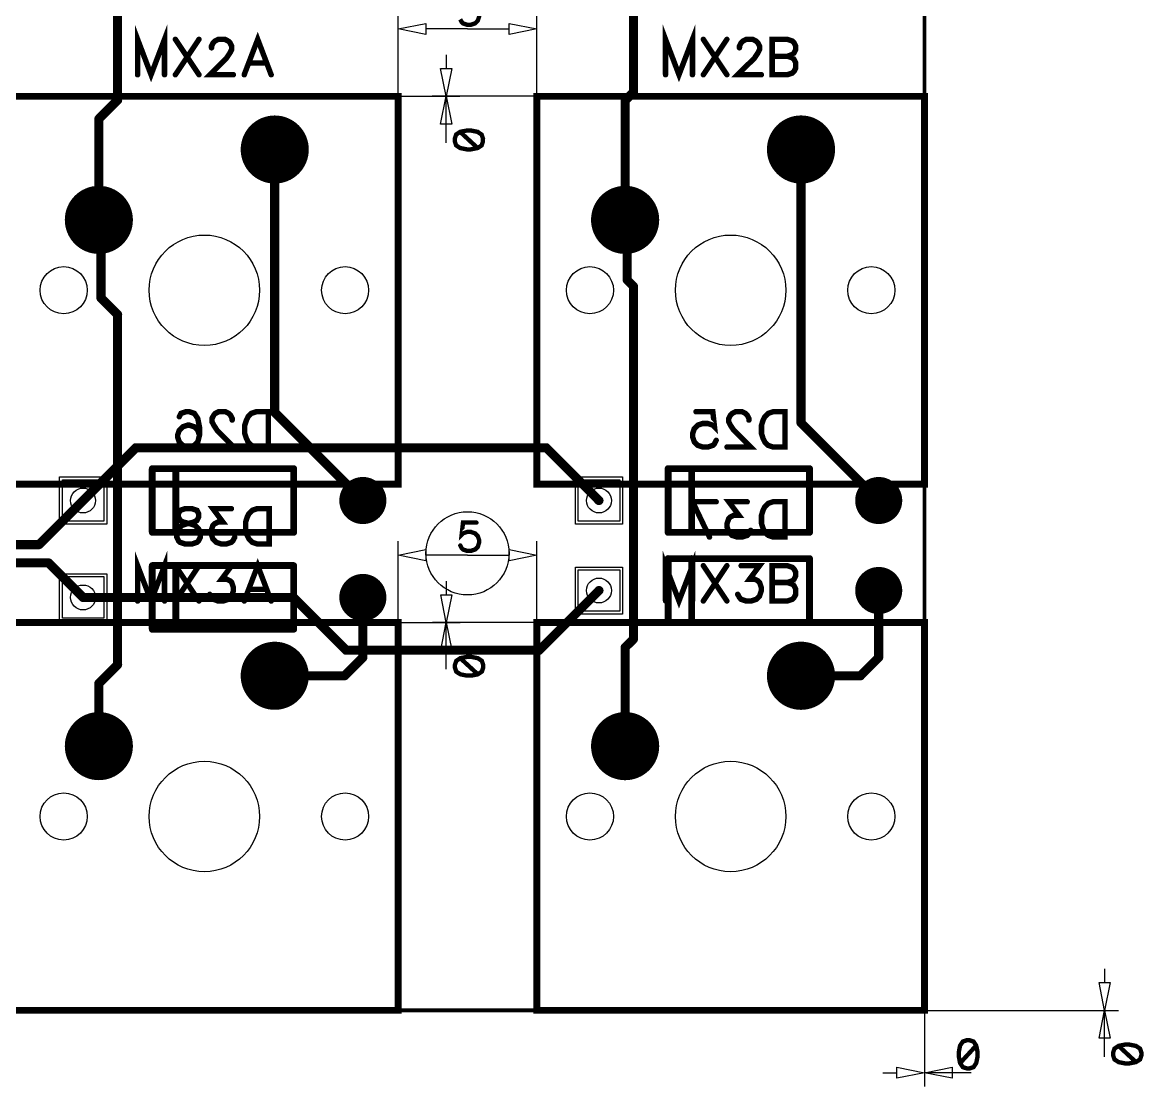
# Model space of a CAD drawing. Extents: x -0.36 to 9.09, y -0.26 to 3.18.
# Drawn here: x 7.497 to 9.091, y -0.108 to 1.404 of the extents above; entities that cross this region are included whole.
import ezdxf

# ---------------------------------------------------------------- set-up
doc = ezdxf.new("R2010")
doc.units = 0
for name, color, linetype in [('Board_Outline', 13, 'CONTINUOUS'), ('Bottom', 6, 'CONTINUOUS'), ('Bottom_Mask', 10, 'CONTINUOUS'), ('Bottom_Silk', 11, 'CONTINUOUS'), ('Drill_Bottom', 8, 'CONTINUOUS'), ('Drill_Top', 7, 'CONTINUOUS'), ('Top', 5, 'CONTINUOUS'), ('Top_Dimension', 14, 'CONTINUOUS'), ('Top_Mask', 3, 'CONTINUOUS'), ('Top_Silk', 2, 'CONTINUOUS')]:
    doc.layers.add(name, color=color, linetype=linetype)

msp = doc.modelspace()

# ---------------------------------------------------------------- linework, layer by layer
at = {"layer": 'Board_Outline', "linetype": 'CONTINUOUS', "const_width": 0.0055}
msp.add_lwpolyline([(0, 2.7953), (8.7795, 2.7953), (8.7795, 0), (0, 0), (0, 2.7953)], dxfattribs=at)
at = {"layer": 'Bottom', "linetype": 'CONTINUOUS', "const_width": 0.013}
for points in [[(7.6325, 1.2937), (7.6325, 1.7699)], [(8.3658, 1.7725), (8.3658, 1.3049)], [(8.3658, 1.3049), (8.3539, 1.2931)], [(7.6059, 1.2671), (7.6325, 1.2937)], [(8.3539, 1.2931), (8.3539, 1.1236)], [(7.6059, 1.1236), (7.6059, 1.2671)], [(7.8559, 0.85), (7.8559, 1.2236)], [(8.6039, 0.8352), (8.6039, 1.2236)], [(7.6089, 1.1206), (7.6059, 1.1236)], [(7.6059, 1.1236), (7.6059, 1.1236)], [(7.6089, 1.0126), (7.6089, 1.1206)], [(8.3539, 1.1236), (8.3569, 1.1206)], [(8.3539, 1.1236), (8.3539, 1.1236)], [(8.3569, 1.1206), (8.3569, 1.0381)], [(8.3569, 1.0381), (8.3658, 1.0292)], [(8.3658, 1.0292), (8.3658, 0.5277)], [(7.6325, 0.989), (7.6089, 1.0126)], [(7.6325, 0.4914), (7.6325, 0.989)], [(7.9811, 0.7247), (7.8559, 0.85)], [(8.7144, 0.7247), (8.6039, 0.8352)], [(7.9811, 0.5869), (7.9811, 0.5016)], [(8.7144, 0.5968), (8.7144, 0.5016)], [(8.3658, 0.5277), (8.3539, 0.5159)], [(8.3539, 0.5159), (8.3539, 0.3756)], [(7.6059, 0.4648), (7.6325, 0.4914)], [(7.9811, 0.5016), (7.9551, 0.4756)], [(8.7144, 0.5016), (8.6884, 0.4756)], [(7.9551, 0.4756), (7.8559, 0.4756)], [(8.6884, 0.4756), (8.6039, 0.4756)], [(7.6059, 0.3756), (7.6059, 0.4648)]]:
    msp.add_lwpolyline(points, dxfattribs=at)
at = {"layer": 'Bottom', "linetype": 'CONTINUOUS'}
for points, const_width in [([(8.3625, 1.3049, 1), (8.369, 1.3049, 1), (8.3625, 1.3049, 1)], 0.0065), ([(8.3625, 1.3049, 1), (8.369, 1.3049, 1), (8.3625, 1.3049, 1)], 0.0065), ([(7.6293, 1.2937, 1), (7.6358, 1.2937, 1), (7.6293, 1.2937, 1)], 0.0065), ([(7.6293, 1.2937, 1), (7.6358, 1.2937, 1), (7.6293, 1.2937, 1)], 0.0065), ([(8.3507, 1.2931, 1), (8.3572, 1.2931, 1), (8.3507, 1.2931, 1)], 0.0065), ([(8.3507, 1.2931, 1), (8.3572, 1.2931, 1), (8.3507, 1.2931, 1)], 0.0065), ([(7.6027, 1.2671, 1), (7.6092, 1.2671, 1), (7.6027, 1.2671, 1)], 0.0065), ([(7.6027, 1.2671, 1), (7.6092, 1.2671, 1), (7.6027, 1.2671, 1)], 0.0065), ([(7.8782, 1.2236, 1), (7.8337, 1.2236, 1), (7.8782, 1.2236, 1)], 0.0445), ([(8.6262, 1.2236, 1), (8.5817, 1.2236, 1), (8.6262, 1.2236, 1)], 0.0445), ([(7.8527, 1.2236, 1), (7.8592, 1.2236, 1), (7.8527, 1.2236, 1)], 0.0065), ([(8.6007, 1.2236, 1), (8.6072, 1.2236, 1), (8.6007, 1.2236, 1)], 0.0065), ([(7.6282, 1.1236, 1), (7.5837, 1.1236, 1), (7.6282, 1.1236, 1)], 0.0445), ([(8.3762, 1.1236, 1), (8.3317, 1.1236, 1), (8.3762, 1.1236, 1)], 0.0445), ([(7.6027, 1.1236, 1), (7.6092, 1.1236, 1), (7.6027, 1.1236, 1)], 0.0065), ([(7.6027, 1.1236, 1), (7.6092, 1.1236, 1), (7.6027, 1.1236, 1)], 0.0065), ([(7.6027, 1.1236, 1), (7.6092, 1.1236, 1), (7.6027, 1.1236, 1)], 0.0065), ([(7.6056, 1.1206, 1), (7.6121, 1.1206, 1), (7.6056, 1.1206, 1)], 0.0065), ([(7.6056, 1.1206, 1), (7.6121, 1.1206, 1), (7.6056, 1.1206, 1)], 0.0065), ([(8.3507, 1.1236, 1), (8.3572, 1.1236, 1), (8.3507, 1.1236, 1)], 0.0065), ([(8.3507, 1.1236, 1), (8.3572, 1.1236, 1), (8.3507, 1.1236, 1)], 0.0065), ([(8.3507, 1.1236, 1), (8.3572, 1.1236, 1), (8.3507, 1.1236, 1)], 0.0065), ([(8.3537, 1.1206, 1), (8.3602, 1.1206, 1), (8.3537, 1.1206, 1)], 0.0065), ([(8.3537, 1.1206, 1), (8.3602, 1.1206, 1), (8.3537, 1.1206, 1)], 0.0065), ([(8.3537, 1.0381, 1), (8.3602, 1.0381, 1), (8.3537, 1.0381, 1)], 0.0065), ([(8.3537, 1.0381, 1), (8.3602, 1.0381, 1), (8.3537, 1.0381, 1)], 0.0065), ([(8.3625, 1.0292, 1), (8.369, 1.0292, 1), (8.3625, 1.0292, 1)], 0.0065), ([(8.3625, 1.0292, 1), (8.369, 1.0292, 1), (8.3625, 1.0292, 1)], 0.0065), ([(7.6056, 1.0126, 1), (7.6121, 1.0126, 1), (7.6056, 1.0126, 1)], 0.0065), ([(7.6056, 1.0126, 1), (7.6121, 1.0126, 1), (7.6056, 1.0126, 1)], 0.0065), ([(7.6293, 0.989, 1), (7.6358, 0.989, 1), (7.6293, 0.989, 1)], 0.0065), ([(7.6293, 0.989, 1), (7.6358, 0.989, 1), (7.6293, 0.989, 1)], 0.0065), ([(7.8527, 0.85, 1), (7.8592, 0.85, 1), (7.8527, 0.85, 1)], 0.0065), ([(7.8527, 0.85, 1), (7.8592, 0.85, 1), (7.8527, 0.85, 1)], 0.0065), ([(8.6007, 0.8352, 1), (8.6072, 0.8352, 1), (8.6007, 0.8352, 1)], 0.0065), ([(8.6007, 0.8352, 1), (8.6072, 0.8352, 1), (8.6007, 0.8352, 1)], 0.0065), ([(7.9959, 0.7247, 1), (7.9664, 0.7247, 1), (7.9959, 0.7247, 1)], 0.0295), ([(8.7292, 0.7247, 1), (8.6996, 0.7247, 1), (8.7292, 0.7247, 1)], 0.0295), ([(7.9779, 0.7247, 1), (7.9844, 0.7247, 1), (7.9779, 0.7247, 1)], 0.0065), ([(8.7111, 0.7247, 1), (8.7176, 0.7247, 1), (8.7111, 0.7247, 1)], 0.0065), ([(8.7292, 0.5968, 1), (8.6996, 0.5968, 1), (8.7292, 0.5968, 1)], 0.0295), ([(7.9959, 0.5869, 1), (7.9664, 0.5869, 1), (7.9959, 0.5869, 1)], 0.0295), ([(7.9779, 0.5869, 1), (7.9844, 0.5869, 1), (7.9779, 0.5869, 1)], 0.0065), ([(8.7111, 0.5968, 1), (8.7176, 0.5968, 1), (8.7111, 0.5968, 1)], 0.0065), ([(8.3625, 0.5277, 1), (8.369, 0.5277, 1), (8.3625, 0.5277, 1)], 0.0065), ([(8.3625, 0.5277, 1), (8.369, 0.5277, 1), (8.3625, 0.5277, 1)], 0.0065), ([(7.8782, 0.4756, 1), (7.8337, 0.4756, 1), (7.8782, 0.4756, 1)], 0.0445), ([(8.3507, 0.5159, 1), (8.3572, 0.5159, 1), (8.3507, 0.5159, 1)], 0.0065), ([(8.3507, 0.5159, 1), (8.3572, 0.5159, 1), (8.3507, 0.5159, 1)], 0.0065), ([(8.6262, 0.4756, 1), (8.5817, 0.4756, 1), (8.6262, 0.4756, 1)], 0.0445), ([(7.6293, 0.4914, 1), (7.6358, 0.4914, 1), (7.6293, 0.4914, 1)], 0.0065), ([(7.6293, 0.4914, 1), (7.6358, 0.4914, 1), (7.6293, 0.4914, 1)], 0.0065), ([(7.9779, 0.5016, 1), (7.9844, 0.5016, 1), (7.9779, 0.5016, 1)], 0.0065), ([(7.9779, 0.5016, 1), (7.9844, 0.5016, 1), (7.9779, 0.5016, 1)], 0.0065), ([(8.7111, 0.5016, 1), (8.7176, 0.5016, 1), (8.7111, 0.5016, 1)], 0.0065), ([(8.7111, 0.5016, 1), (8.7176, 0.5016, 1), (8.7111, 0.5016, 1)], 0.0065), ([(7.8527, 0.4756, 1), (7.8592, 0.4756, 1), (7.8527, 0.4756, 1)], 0.0065), ([(7.9519, 0.4756, 1), (7.9584, 0.4756, 1), (7.9519, 0.4756, 1)], 0.0065), ([(7.9519, 0.4756, 1), (7.9584, 0.4756, 1), (7.9519, 0.4756, 1)], 0.0065), ([(8.6007, 0.4756, 1), (8.6072, 0.4756, 1), (8.6007, 0.4756, 1)], 0.0065), ([(8.6852, 0.4756, 1), (8.6917, 0.4756, 1), (8.6852, 0.4756, 1)], 0.0065), ([(8.6852, 0.4756, 1), (8.6917, 0.4756, 1), (8.6852, 0.4756, 1)], 0.0065), ([(7.6027, 0.4648, 1), (7.6092, 0.4648, 1), (7.6027, 0.4648, 1)], 0.0065), ([(7.6027, 0.4648, 1), (7.6092, 0.4648, 1), (7.6027, 0.4648, 1)], 0.0065), ([(7.6282, 0.3756, 1), (7.5837, 0.3756, 1), (7.6282, 0.3756, 1)], 0.0445), ([(8.3762, 0.3756, 1), (8.3317, 0.3756, 1), (8.3762, 0.3756, 1)], 0.0445), ([(7.6027, 0.3756, 1), (7.6092, 0.3756, 1), (7.6027, 0.3756, 1)], 0.0065), ([(8.3507, 0.3756, 1), (8.3572, 0.3756, 1), (8.3507, 0.3756, 1)], 0.0065)]:
    msp.add_lwpolyline(points, format="xyb", dxfattribs=dict(at, const_width=const_width))
for points in [[(7.613, 0.6952), (7.554, 0.6952), (7.554, 0.7543), (7.613, 0.7543), (7.613, 0.6952)], [(8.3463, 0.6952), (8.2872, 0.6952), (8.2872, 0.7543), (8.3463, 0.7543), (8.3463, 0.6952)], [(8.3463, 0.5673), (8.2872, 0.5673), (8.2872, 0.6263), (8.3463, 0.6263), (8.3463, 0.5673)], [(7.613, 0.5574), (7.554, 0.5574), (7.554, 0.6165), (7.613, 0.6165), (7.613, 0.5574)]]:
    msp.add_lwpolyline(points, dxfattribs=at)
at = {"layer": 'Bottom_Mask', "linetype": 'CONTINUOUS'}
for points, const_width in [([(7.8801, 1.2236, 1), (7.8317, 1.2236, 1), (7.8801, 1.2236, 1)], 0.0484), ([(7.8317, 1.2236, 1), (7.8801, 1.2236, 1), (7.8317, 1.2236, 1)], 0.0484), ([(8.6282, 1.2236, 1), (8.5797, 1.2236, 1), (8.6282, 1.2236, 1)], 0.0484), ([(8.5797, 1.2236, 1), (8.6282, 1.2236, 1), (8.5797, 1.2236, 1)], 0.0484), ([(7.6301, 1.1236, 1), (7.5817, 1.1236, 1), (7.6301, 1.1236, 1)], 0.0484), ([(7.5817, 1.1236, 1), (7.6301, 1.1236, 1), (7.5817, 1.1236, 1)], 0.0484), ([(8.3782, 1.1236, 1), (8.3297, 1.1236, 1), (8.3782, 1.1236, 1)], 0.0484), ([(8.3297, 1.1236, 1), (8.3782, 1.1236, 1), (8.3297, 1.1236, 1)], 0.0484), ([(7.9979, 0.7247, 1), (7.9644, 0.7247, 1), (7.9979, 0.7247, 1)], 0.0335), ([(7.9644, 0.7247, 1), (7.9979, 0.7247, 1), (7.9644, 0.7247, 1)], 0.0335), ([(8.7311, 0.7247, 1), (8.6977, 0.7247, 1), (8.7311, 0.7247, 1)], 0.0335), ([(8.6977, 0.7247, 1), (8.7311, 0.7247, 1), (8.6977, 0.7247, 1)], 0.0335), ([(8.7311, 0.5968, 1), (8.6977, 0.5968, 1), (8.7311, 0.5968, 1)], 0.0335), ([(8.6977, 0.5968, 1), (8.7311, 0.5968, 1), (8.6977, 0.5968, 1)], 0.0335), ([(7.9979, 0.5869, 1), (7.9644, 0.5869, 1), (7.9979, 0.5869, 1)], 0.0335), ([(7.9644, 0.5869, 1), (7.9979, 0.5869, 1), (7.9644, 0.5869, 1)], 0.0335), ([(7.8801, 0.4756, 1), (7.8317, 0.4756, 1), (7.8801, 0.4756, 1)], 0.0484), ([(7.8317, 0.4756, 1), (7.8801, 0.4756, 1), (7.8317, 0.4756, 1)], 0.0484), ([(8.6282, 0.4756, 1), (8.5797, 0.4756, 1), (8.6282, 0.4756, 1)], 0.0484), ([(8.5797, 0.4756, 1), (8.6282, 0.4756, 1), (8.5797, 0.4756, 1)], 0.0484), ([(7.6301, 0.3756, 1), (7.5817, 0.3756, 1), (7.6301, 0.3756, 1)], 0.0484), ([(7.5817, 0.3756, 1), (7.6301, 0.3756, 1), (7.5817, 0.3756, 1)], 0.0484), ([(8.3782, 0.3756, 1), (8.3297, 0.3756, 1), (8.3782, 0.3756, 1)], 0.0484), ([(8.3297, 0.3756, 1), (8.3782, 0.3756, 1), (8.3297, 0.3756, 1)], 0.0484)]:
    msp.add_lwpolyline(points, format="xyb", dxfattribs=dict(at, const_width=const_width))
for points in [[(7.617, 0.6913), (7.55, 0.6913), (7.55, 0.7582), (7.617, 0.7582), (7.617, 0.6913)], [(8.3502, 0.6913), (8.2833, 0.6913), (8.2833, 0.7582), (8.3502, 0.7582), (8.3502, 0.6913)], [(8.3502, 0.5633), (8.2833, 0.5633), (8.2833, 0.6302), (8.3502, 0.6302), (8.3502, 0.5633)], [(7.617, 0.5535), (7.55, 0.5535), (7.55, 0.6204), (7.617, 0.6204), (7.617, 0.5535)]]:
    msp.add_lwpolyline(points, dxfattribs=at)
at = {"layer": 'Bottom_Silk', "linetype": 'CONTINUOUS'}
for points, const_width in [([(7.7202, 0.8438), (7.7226, 0.8485), (7.7298, 0.8509), (7.7345, 0.8509), (7.7417, 0.8485), (7.7465, 0.8413), (7.7489, 0.8294), (7.7489, 0.8175), (7.7465, 0.8079), (7.7417, 0.8031), (7.7345, 0.8007), (7.7322, 0.8007), (7.725, 0.8031), (7.7202, 0.8079), (7.7178, 0.8151), (7.7178, 0.8175), (7.7202, 0.8246), (7.725, 0.8294), (7.7322, 0.8318), (7.7345, 0.8318), (7.7417, 0.8294), (7.7465, 0.8246), (7.7489, 0.8175)], 0.0077), ([(7.7954, 0.839), (7.7954, 0.8413), (7.793, 0.8461), (7.7907, 0.8485), (7.7858, 0.8509), (7.7763, 0.8509), (7.7715, 0.8485), (7.7692, 0.8461), (7.7667, 0.8413), (7.7667, 0.8366), (7.7692, 0.8318), (7.7739, 0.8246), (7.7978, 0.8007), (7.7643, 0.8007)], 0.0077), ([(7.8468, 0.851), (7.8468, 0.8007), (7.83, 0.8007), (7.8228, 0.8031), (7.818, 0.8079), (7.8157, 0.8127), (7.8133, 0.8198), (7.8133, 0.8318), (7.8157, 0.839), (7.818, 0.8438), (7.8228, 0.8486), (7.83, 0.851), (7.8468, 0.851)], 0.0077), ([(8.4547, 0.8509), (8.4786, 0.8509), (8.481, 0.8294), (8.4786, 0.8318), (8.4714, 0.8342), (8.4643, 0.8342), (8.4571, 0.8318), (8.4523, 0.827), (8.4499, 0.8198), (8.4499, 0.8151), (8.4523, 0.8079), (8.4571, 0.8031), (8.4643, 0.8007), (8.4714, 0.8007), (8.4786, 0.8031), (8.481, 0.8055), (8.4834, 0.8103)], 0.0077), ([(8.5299, 0.839), (8.5299, 0.8413), (8.5275, 0.8461), (8.5251, 0.8485), (8.5203, 0.8509), (8.5108, 0.8509), (8.506, 0.8485), (8.5036, 0.8461), (8.5012, 0.8413), (8.5012, 0.8366), (8.5036, 0.8318), (8.5084, 0.8246), (8.5323, 0.8007), (8.4988, 0.8007)], 0.0077), ([(8.5813, 0.851), (8.5813, 0.8007), (8.5645, 0.8007), (8.5573, 0.8031), (8.5525, 0.8079), (8.5501, 0.8127), (8.5478, 0.8198), (8.5478, 0.8318), (8.5501, 0.839), (8.5525, 0.8438), (8.5573, 0.8486), (8.5645, 0.851), (8.5813, 0.851)], 0.0077), ([(7.6818, 0.77), (7.6818, 0.6795)], 0.0098), ([(7.6818, 0.77), (7.8828, 0.77)], 0.0098), ([(7.7152, 0.77), (7.7152, 0.6795)], 0.0098), ([(7.8828, 0.77), (7.8828, 0.6795)], 0.0098), ([(8.4151, 0.77), (8.4151, 0.6795)], 0.0098), ([(8.4151, 0.77), (8.6161, 0.77)], 0.0098), ([(8.4485, 0.77), (8.4485, 0.6795)], 0.0098), ([(8.6161, 0.77), (8.6161, 0.6795)], 0.0098), ([(8.4738, 0.6728), (8.4499, 0.7229), (8.4834, 0.7229)], 0.0077), ([(8.5275, 0.7229), (8.5013, 0.7229), (8.5156, 0.7038), (8.5084, 0.7038), (8.5036, 0.7014), (8.5013, 0.6991), (8.4988, 0.6919), (8.4988, 0.6871), (8.5013, 0.6799), (8.506, 0.6751), (8.5132, 0.6728), (8.5204, 0.6728), (8.5275, 0.6751), (8.5299, 0.6776), (8.5323, 0.6823)], 0.0077), ([(8.5813, 0.723), (8.5813, 0.6728), (8.5645, 0.6728), (8.5573, 0.6752), (8.5525, 0.6799), (8.5501, 0.6848), (8.5478, 0.6919), (8.5478, 0.7039), (8.5501, 0.7111), (8.5525, 0.7158), (8.5573, 0.7206), (8.5645, 0.723), (8.5813, 0.723)], 0.0077), ([(7.7382, 0.7131), (7.7453, 0.7107), (7.7477, 0.706), (7.7477, 0.7012), (7.7453, 0.6964), (7.7405, 0.694), (7.731, 0.6916), (7.7238, 0.6892), (7.719, 0.6844), (7.7167, 0.6797), (7.7167, 0.6725), (7.719, 0.6677), (7.7214, 0.6653), (7.7286, 0.6629), (7.7382, 0.6629), (7.7453, 0.6653), (7.7477, 0.6677), (7.7501, 0.6725), (7.7501, 0.6797), (7.7477, 0.6844), (7.7429, 0.6892), (7.7358, 0.6916), (7.7262, 0.694), (7.7214, 0.6964), (7.719, 0.7012), (7.719, 0.706), (7.7214, 0.7107), (7.7286, 0.7131), (7.7382, 0.7131)], 0.0077), ([(7.7942, 0.7131), (7.768, 0.7131), (7.7823, 0.694), (7.7751, 0.694), (7.7703, 0.6916), (7.768, 0.6892), (7.7655, 0.682), (7.7655, 0.6773), (7.768, 0.6701), (7.7727, 0.6653), (7.7799, 0.6629), (7.7871, 0.6629), (7.7942, 0.6653), (7.7966, 0.6677), (7.799, 0.6725)], 0.0077), ([(7.848, 0.7132), (7.848, 0.6629), (7.8312, 0.6629), (7.824, 0.6653), (7.8192, 0.6701), (7.8168, 0.6749), (7.8145, 0.682), (7.8145, 0.694), (7.8168, 0.7012), (7.8192, 0.706), (7.824, 0.7108), (7.8312, 0.7132), (7.848, 0.7132)], 0.0077), ([(7.6818, 0.6795), (7.8828, 0.6795)], 0.0098), ([(8.4151, 0.6795), (8.6161, 0.6795)], 0.0098), ([(8.4151, 0.6421), (8.4151, 0.5515)], 0.0098), ([(8.4151, 0.6421), (8.6161, 0.6421)], 0.0098), ([(8.4485, 0.6421), (8.4485, 0.5515)], 0.0098), ([(8.6161, 0.6421), (8.6161, 0.5515)], 0.0098), ([(7.6818, 0.6322), (7.6818, 0.5417)], 0.0098), ([(7.6818, 0.6322), (7.8828, 0.6322)], 0.0098), ([(7.7152, 0.6322), (7.7152, 0.5417)], 0.0098), ([(7.8828, 0.6322), (7.8828, 0.5417)], 0.0098), ([(7.6818, 0.5417), (7.8828, 0.5417)], 0.0098), ([(8.4151, 0.5515), (8.6161, 0.5515)], 0.0098)]:
    msp.add_lwpolyline(points, dxfattribs=dict(at, const_width=const_width))
for points, const_width in [([(7.7183, 0.8438, 1), (7.7222, 0.8438, 1), (7.7183, 0.8438, 1)], 0.0039), ([(7.8448, 0.851, 1), (7.8487, 0.851, 1), (7.8448, 0.851, 1)], 0.0039), ([(8.4528, 0.8509, 1), (8.4566, 0.8509, 1), (8.4528, 0.8509, 1)], 0.0039), ([(8.5793, 0.851, 1), (8.5832, 0.851, 1), (8.5793, 0.851, 1)], 0.0039), ([(7.7935, 0.839, 1), (7.7973, 0.839, 1), (7.7935, 0.839, 1)], 0.0039), ([(8.528, 0.839, 1), (8.5318, 0.839, 1), (8.528, 0.839, 1)], 0.0039), ([(7.747, 0.8175, 1), (7.7508, 0.8175, 1), (7.747, 0.8175, 1)], 0.0039), ([(8.4815, 0.8103, 1), (8.4853, 0.8103, 1), (8.4815, 0.8103, 1)], 0.0039), ([(7.7624, 0.8007, 1), (7.7663, 0.8007, 1), (7.7624, 0.8007, 1)], 0.0039), ([(8.4969, 0.8007, 1), (8.5008, 0.8007, 1), (8.4969, 0.8007, 1)], 0.0039), ([(7.6794, 0.77, 1), (7.6843, 0.77, 1), (7.6794, 0.77, 1)], 0.0049), ([(7.6794, 0.77, 1), (7.6843, 0.77, 1), (7.6794, 0.77, 1)], 0.0049), ([(7.7128, 0.77, 1), (7.7177, 0.77, 1), (7.7128, 0.77, 1)], 0.0049), ([(7.8803, 0.77, 1), (7.8852, 0.77, 1), (7.8803, 0.77, 1)], 0.0049), ([(7.8803, 0.77, 1), (7.8852, 0.77, 1), (7.8803, 0.77, 1)], 0.0049), ([(8.4126, 0.77, 1), (8.4176, 0.77, 1), (8.4126, 0.77, 1)], 0.0049), ([(8.4126, 0.77, 1), (8.4176, 0.77, 1), (8.4126, 0.77, 1)], 0.0049), ([(8.446, 0.77, 1), (8.451, 0.77, 1), (8.446, 0.77, 1)], 0.0049), ([(8.6136, 0.77, 1), (8.6185, 0.77, 1), (8.6136, 0.77, 1)], 0.0049), ([(8.6136, 0.77, 1), (8.6185, 0.77, 1), (8.6136, 0.77, 1)], 0.0049), ([(8.4815, 0.7229, 1), (8.4853, 0.7229, 1), (8.4815, 0.7229, 1)], 0.0039), ([(8.5256, 0.7229, 1), (8.5294, 0.7229, 1), (8.5256, 0.7229, 1)], 0.0039), ([(8.5793, 0.723, 1), (8.5832, 0.723, 1), (8.5793, 0.723, 1)], 0.0039), ([(7.7362, 0.7131, 1), (7.7401, 0.7131, 1), (7.7362, 0.7131, 1)], 0.0039), ([(7.7923, 0.7131, 1), (7.7962, 0.7131, 1), (7.7923, 0.7131, 1)], 0.0039), ([(7.846, 0.7132, 1), (7.8499, 0.7132, 1), (7.846, 0.7132, 1)], 0.0039), ([(8.5304, 0.6823, 1), (8.5343, 0.6823, 1), (8.5304, 0.6823, 1)], 0.0039), ([(7.6794, 0.6795, 1), (7.6843, 0.6795, 1), (7.6794, 0.6795, 1)], 0.0049), ([(7.6794, 0.6795, 1), (7.6843, 0.6795, 1), (7.6794, 0.6795, 1)], 0.0049), ([(7.7128, 0.6795, 1), (7.7177, 0.6795, 1), (7.7128, 0.6795, 1)], 0.0049), ([(7.7971, 0.6725, 1), (7.801, 0.6725, 1), (7.7971, 0.6725, 1)], 0.0039), ([(7.8803, 0.6795, 1), (7.8852, 0.6795, 1), (7.8803, 0.6795, 1)], 0.0049), ([(7.8803, 0.6795, 1), (7.8852, 0.6795, 1), (7.8803, 0.6795, 1)], 0.0049), ([(8.4126, 0.6795, 1), (8.4176, 0.6795, 1), (8.4126, 0.6795, 1)], 0.0049), ([(8.4126, 0.6795, 1), (8.4176, 0.6795, 1), (8.4126, 0.6795, 1)], 0.0049), ([(8.446, 0.6795, 1), (8.451, 0.6795, 1), (8.446, 0.6795, 1)], 0.0049), ([(8.4719, 0.6728, 1), (8.4758, 0.6728, 1), (8.4719, 0.6728, 1)], 0.0039), ([(8.6136, 0.6795, 1), (8.6185, 0.6795, 1), (8.6136, 0.6795, 1)], 0.0049), ([(8.6136, 0.6795, 1), (8.6185, 0.6795, 1), (8.6136, 0.6795, 1)], 0.0049), ([(8.4126, 0.6421, 1), (8.4176, 0.6421, 1), (8.4126, 0.6421, 1)], 0.0049), ([(8.4126, 0.6421, 1), (8.4176, 0.6421, 1), (8.4126, 0.6421, 1)], 0.0049), ([(8.446, 0.6421, 1), (8.451, 0.6421, 1), (8.446, 0.6421, 1)], 0.0049), ([(8.6136, 0.6421, 1), (8.6185, 0.6421, 1), (8.6136, 0.6421, 1)], 0.0049), ([(8.6136, 0.6421, 1), (8.6185, 0.6421, 1), (8.6136, 0.6421, 1)], 0.0049), ([(7.6794, 0.6322, 1), (7.6843, 0.6322, 1), (7.6794, 0.6322, 1)], 0.0049), ([(7.6794, 0.6322, 1), (7.6843, 0.6322, 1), (7.6794, 0.6322, 1)], 0.0049), ([(7.7128, 0.6322, 1), (7.7177, 0.6322, 1), (7.7128, 0.6322, 1)], 0.0049), ([(7.8803, 0.6322, 1), (7.8852, 0.6322, 1), (7.8803, 0.6322, 1)], 0.0049), ([(7.8803, 0.6322, 1), (7.8852, 0.6322, 1), (7.8803, 0.6322, 1)], 0.0049), ([(7.6794, 0.5417, 1), (7.6843, 0.5417, 1), (7.6794, 0.5417, 1)], 0.0049), ([(7.6794, 0.5417, 1), (7.6843, 0.5417, 1), (7.6794, 0.5417, 1)], 0.0049), ([(7.7128, 0.5417, 1), (7.7177, 0.5417, 1), (7.7128, 0.5417, 1)], 0.0049), ([(7.8803, 0.5417, 1), (7.8852, 0.5417, 1), (7.8803, 0.5417, 1)], 0.0049), ([(7.8803, 0.5417, 1), (7.8852, 0.5417, 1), (7.8803, 0.5417, 1)], 0.0049), ([(8.4126, 0.5515, 1), (8.4176, 0.5515, 1), (8.4126, 0.5515, 1)], 0.0049), ([(8.4126, 0.5515, 1), (8.4176, 0.5515, 1), (8.4126, 0.5515, 1)], 0.0049), ([(8.446, 0.5515, 1), (8.451, 0.5515, 1), (8.446, 0.5515, 1)], 0.0049), ([(8.6136, 0.5515, 1), (8.6185, 0.5515, 1), (8.6136, 0.5515, 1)], 0.0049), ([(8.6136, 0.5515, 1), (8.6185, 0.5515, 1), (8.6136, 0.5515, 1)], 0.0049)]:
    msp.add_lwpolyline(points, format="xyb", dxfattribs=dict(at, const_width=const_width))
at = {"layer": 'Drill_Bottom'}
for centre, radius in [((7.8559, 1.2236), 0.0295), ((8.6039, 1.2236), 0.0295), ((7.6059, 1.1236), 0.0295), ((8.3539, 1.1236), 0.0295), ((7.7559, 1.0236), 0.0785), ((8.5039, 1.0236), 0.0785), ((7.5559, 1.0236), 0.0335), ((7.9559, 1.0236), 0.0335), ((8.3039, 1.0236), 0.0335), ((8.7039, 1.0236), 0.0335), ((7.5835, 0.7247), 0.0177), ((7.9811, 0.7247), 0.0177), ((8.3168, 0.7247), 0.0177), ((8.7144, 0.7247), 0.0177), ((8.1299, 0.6496), 0.0591), ((8.3168, 0.5968), 0.0177), ((8.7144, 0.5968), 0.0177), ((7.5835, 0.5869), 0.0177), ((7.9811, 0.5869), 0.0177), ((7.8559, 0.4756), 0.0295), ((8.6039, 0.4756), 0.0295), ((7.6059, 0.3756), 0.0295), ((8.3539, 0.3756), 0.0295), ((7.7559, 0.2756), 0.0785), ((8.5039, 0.2756), 0.0785), ((7.5559, 0.2756), 0.0335), ((7.9559, 0.2756), 0.0335), ((8.3039, 0.2756), 0.0335), ((8.7039, 0.2756), 0.0335)]:
    msp.add_circle(centre, radius, dxfattribs=at)
at = {"layer": 'Drill_Top'}
for centre, radius in [((7.8559, 1.2236), 0.0295), ((8.6039, 1.2236), 0.0295), ((7.6059, 1.1236), 0.0295), ((8.3539, 1.1236), 0.0295), ((7.7559, 1.0236), 0.0785), ((8.5039, 1.0236), 0.0785), ((7.5559, 1.0236), 0.0335), ((7.9559, 1.0236), 0.0335), ((8.3039, 1.0236), 0.0335), ((8.7039, 1.0236), 0.0335), ((7.5835, 0.7247), 0.0177), ((7.9811, 0.7247), 0.0177), ((8.3168, 0.7247), 0.0177), ((8.7144, 0.7247), 0.0177), ((8.1299, 0.6496), 0.0591), ((8.3168, 0.5968), 0.0177), ((8.7144, 0.5968), 0.0177), ((7.5835, 0.5869), 0.0177), ((7.9811, 0.5869), 0.0177), ((7.8559, 0.4756), 0.0295), ((8.6039, 0.4756), 0.0295), ((7.6059, 0.3756), 0.0295), ((8.3539, 0.3756), 0.0295), ((7.7559, 0.2756), 0.0785), ((8.5039, 0.2756), 0.0785), ((7.5559, 0.2756), 0.0335), ((7.9559, 0.2756), 0.0335), ((8.3039, 0.2756), 0.0335), ((8.7039, 0.2756), 0.0335)]:
    msp.add_circle(centre, radius, dxfattribs=at)
at = {"layer": 'Top', "linetype": 'CONTINUOUS'}
for points, const_width in [([(7.8782, 1.2236, 1), (7.8337, 1.2236, 1), (7.8782, 1.2236, 1)], 0.0445), ([(8.6262, 1.2236, 1), (8.5817, 1.2236, 1), (8.6262, 1.2236, 1)], 0.0445), ([(7.6282, 1.1236, 1), (7.5837, 1.1236, 1), (7.6282, 1.1236, 1)], 0.0445), ([(8.3762, 1.1236, 1), (8.3317, 1.1236, 1), (8.3762, 1.1236, 1)], 0.0445), ([(7.6552, 0.7997, 1), (7.6617, 0.7997, 1), (7.6552, 0.7997, 1)], 0.0065), ([(7.6552, 0.7997, 1), (7.6617, 0.7997, 1), (7.6552, 0.7997, 1)], 0.0065), ([(8.2385, 0.7997, 1), (8.245, 0.7997, 1), (8.2385, 0.7997, 1)], 0.0065), ([(8.2385, 0.7997, 1), (8.245, 0.7997, 1), (8.2385, 0.7997, 1)], 0.0065), ([(7.9959, 0.7247, 1), (7.9664, 0.7247, 1), (7.9959, 0.7247, 1)], 0.0295), ([(8.7292, 0.7247, 1), (8.6996, 0.7247, 1), (8.7292, 0.7247, 1)], 0.0295), ([(7.5802, 0.7247, 1), (7.5867, 0.7247, 1), (7.5802, 0.7247, 1)], 0.0065), ([(7.5802, 0.7247, 1), (7.5867, 0.7247, 1), (7.5802, 0.7247, 1)], 0.0065), ([(8.3135, 0.7247, 1), (8.32, 0.7247, 1), (8.3135, 0.7247, 1)], 0.0065), ([(7.5175, 0.6619, 1), (7.5239, 0.6619, 1), (7.5175, 0.6619, 1)], 0.0065), ([(7.5175, 0.6619, 1), (7.5239, 0.6619, 1), (7.5175, 0.6619, 1)], 0.0065), ([(7.5312, 0.636, 1), (7.5377, 0.636, 1), (7.5312, 0.636, 1)], 0.0065), ([(7.5312, 0.636, 1), (7.5377, 0.636, 1), (7.5312, 0.636, 1)], 0.0065), ([(8.7292, 0.5968, 1), (8.6996, 0.5968, 1), (8.7292, 0.5968, 1)], 0.0295), ([(7.9959, 0.5869, 1), (7.9664, 0.5869, 1), (7.9959, 0.5869, 1)], 0.0295), ([(7.5802, 0.5869, 1), (7.5867, 0.5869, 1), (7.5802, 0.5869, 1)], 0.0065), ([(7.5802, 0.5869, 1), (7.5867, 0.5869, 1), (7.5802, 0.5869, 1)], 0.0065), ([(7.8791, 0.5869, 1), (7.8856, 0.5869, 1), (7.8791, 0.5869, 1)], 0.0065), ([(7.8791, 0.5869, 1), (7.8856, 0.5869, 1), (7.8791, 0.5869, 1)], 0.0065), ([(8.3135, 0.5968, 1), (8.32, 0.5968, 1), (8.3135, 0.5968, 1)], 0.0065), ([(7.8782, 0.4756, 1), (7.8337, 0.4756, 1), (7.8782, 0.4756, 1)], 0.0445), ([(7.9541, 0.5119, 1), (7.9606, 0.5119, 1), (7.9541, 0.5119, 1)], 0.0065), ([(7.9541, 0.5119, 1), (7.9606, 0.5119, 1), (7.9541, 0.5119, 1)], 0.0065), ([(8.2287, 0.5119, 1), (8.2352, 0.5119, 1), (8.2287, 0.5119, 1)], 0.0065), ([(8.2287, 0.5119, 1), (8.2352, 0.5119, 1), (8.2287, 0.5119, 1)], 0.0065), ([(8.6262, 0.4756, 1), (8.5817, 0.4756, 1), (8.6262, 0.4756, 1)], 0.0445), ([(7.6282, 0.3756, 1), (7.5837, 0.3756, 1), (7.6282, 0.3756, 1)], 0.0445), ([(8.3762, 0.3756, 1), (8.3317, 0.3756, 1), (8.3762, 0.3756, 1)], 0.0445)]:
    msp.add_lwpolyline(points, format="xyb", dxfattribs=dict(at, const_width=const_width))
at = {"layer": 'Top', "linetype": 'CONTINUOUS', "const_width": 0.013}
for points in [[(7.6585, 0.7997), (7.5835, 0.7247)], [(8.2418, 0.7997), (7.6585, 0.7997)], [(8.3168, 0.7247), (8.2418, 0.7997)], [(7.5835, 0.7247), (7.5207, 0.6619)], [(7.5207, 0.6619), (6.8786, 0.6619)], [(7.5345, 0.636), (6.8746, 0.636)], [(7.5835, 0.5869), (7.5345, 0.636)], [(7.8824, 0.5869), (7.5835, 0.5869)], [(7.9574, 0.5119), (7.8824, 0.5869)], [(8.3168, 0.5968), (8.2319, 0.5119)], [(8.2319, 0.5119), (7.9574, 0.5119)]]:
    msp.add_lwpolyline(points, dxfattribs=at)
at = {"layer": 'Top', "linetype": 'CONTINUOUS'}
for points in [[(7.613, 0.6952), (7.554, 0.6952), (7.554, 0.7543), (7.613, 0.7543), (7.613, 0.6952)], [(8.3463, 0.6952), (8.2872, 0.6952), (8.2872, 0.7543), (8.3463, 0.7543), (8.3463, 0.6952)], [(8.3463, 0.5673), (8.2872, 0.5673), (8.2872, 0.6263), (8.3463, 0.6263), (8.3463, 0.5673)], [(7.613, 0.5574), (7.554, 0.5574), (7.554, 0.6165), (7.613, 0.6165), (7.613, 0.5574)]]:
    msp.add_lwpolyline(points, dxfattribs=at)
at = {"layer": 'Top_Dimension', "linetype": 'CONTINUOUS', "const_width": 0.0062}
for points in [[(8.1426, 1.4412), (8.1235, 1.4412), (8.1216, 1.424), (8.1235, 1.4259), (8.1292, 1.4278), (8.1349, 1.4278), (8.1407, 1.4259), (8.1445, 1.4221), (8.1464, 1.4163), (8.1464, 1.4125), (8.1445, 1.4068), (8.1407, 1.4029), (8.1349, 1.401), (8.1292, 1.401), (8.1235, 1.4029), (8.1216, 1.4049), (8.1196, 1.4087)], [(8.1519, 1.2391), (8.15, 1.2448), (8.1443, 1.2487), (8.1347, 1.2506), (8.129, 1.2506), (8.1194, 1.2487), (8.1137, 1.2448), (8.1118, 1.2391), (8.1118, 1.2353), (8.1137, 1.2295), (8.1194, 1.2257), (8.129, 1.2238), (8.1347, 1.2238), (8.1443, 1.2257), (8.15, 1.2295), (8.1519, 1.2353), (8.1519, 1.2391)], [(8.1443, 1.2257), (8.1194, 1.2487)], [(8.1426, 0.6933), (8.1235, 0.6933), (8.1216, 0.6761), (8.1235, 0.678), (8.1292, 0.68), (8.1349, 0.68), (8.1407, 0.678), (8.1445, 0.6742), (8.1464, 0.6685), (8.1464, 0.6647), (8.1445, 0.6589), (8.1407, 0.6551), (8.1349, 0.6532), (8.1292, 0.6532), (8.1235, 0.6551), (8.1216, 0.657), (8.1196, 0.6608)], [(8.1522, 0.4911), (8.1503, 0.4968), (8.1445, 0.5006), (8.135, 0.5025), (8.1292, 0.5025), (8.1197, 0.5006), (8.1139, 0.4968), (8.112, 0.4911), (8.112, 0.4872), (8.1139, 0.4815), (8.1197, 0.4777), (8.1292, 0.4758), (8.135, 0.4758), (8.1445, 0.4777), (8.1503, 0.4815), (8.1522, 0.4872), (8.1522, 0.4911)], [(8.1445, 0.4777), (8.1197, 0.5006)], [(8.8397, -0.0424), (8.8339, -0.0443), (8.8301, -0.05), (8.8282, -0.0596), (8.8282, -0.0653), (8.8301, -0.0749), (8.8339, -0.0806), (8.8397, -0.0825), (8.8435, -0.0825), (8.8492, -0.0806), (8.853, -0.0749), (8.855, -0.0653), (8.855, -0.0596), (8.853, -0.05), (8.8492, -0.0443), (8.8435, -0.0424), (8.8397, -0.0424)], [(8.853, -0.05), (8.8301, -0.0749)], [(9.0878, -0.0601), (9.0859, -0.0544), (9.0801, -0.0505), (9.0706, -0.0486), (9.0648, -0.0486), (9.0553, -0.0505), (9.0495, -0.0544), (9.0476, -0.0601), (9.0476, -0.0639), (9.0495, -0.0697), (9.0553, -0.0735), (9.0648, -0.0754), (9.0706, -0.0754), (9.0801, -0.0735), (9.0859, -0.0697), (9.0878, -0.0639), (9.0878, -0.0601)], [(9.0801, -0.0735), (9.0553, -0.0505)]]:
    msp.add_lwpolyline(points, dxfattribs=at)
at = {"layer": 'Top_Dimension', "linetype": 'CONTINUOUS'}
for points in [[(8.0315, 1.2992), (8.0315, 1.4147)], [(8.0315, 1.395), (8.0709, 1.4029), (8.0709, 1.3871), (8.0315, 1.395)], [(8.2283, 1.395), (8.189, 1.3871), (8.189, 1.4029), (8.2283, 1.395)], [(8.2283, 1.2992), (8.2283, 1.4147)], [(8.1299, 1.395), (8.0709, 1.395)], [(8.1299, 1.395), (8.189, 1.395)], [(8.0996, 1.3583), (8.0996, 1.3386)], [(8.0996, 1.2992), (8.0917, 1.3386), (8.1074, 1.3386), (8.0996, 1.2992)], [(8.0315, 1.2992), (8.1192, 1.2992)], [(8.2283, 1.2992), (8.0799, 1.2992)], [(8.0996, 1.2992), (8.1074, 1.2598), (8.0917, 1.2598), (8.0996, 1.2992)], [(8.0996, 1.2992), (8.0996, 1.2992)], [(8.0996, 1.233), (8.0996, 1.2992)], [(8.0996, 1.2402), (8.0996, 1.2598)], [(8.0315, 0.5512), (8.0315, 0.6668)], [(8.0315, 0.6471), (8.0709, 0.655), (8.0709, 0.6392), (8.0315, 0.6471)], [(8.2283, 0.6471), (8.189, 0.6392), (8.189, 0.655), (8.2283, 0.6471)], [(8.2283, 0.5512), (8.2283, 0.6668)], [(8.1299, 0.6471), (8.0709, 0.6471)], [(8.1299, 0.6471), (8.189, 0.6471)], [(8.0998, 0.6102), (8.0998, 0.5906)], [(8.0998, 0.5512), (8.0919, 0.5906), (8.1077, 0.5906), (8.0998, 0.5512)], [(8.0315, 0.5512), (8.1195, 0.5512)], [(8.2283, 0.5512), (8.0801, 0.5512)], [(8.0998, 0.5512), (8.1077, 0.5118), (8.0919, 0.5118), (8.0998, 0.5512)], [(8.0998, 0.5512), (8.0998, 0.5512)], [(8.0998, 0.485), (8.0998, 0.5512)], [(8.0998, 0.4921), (8.0998, 0.5118)], [(9.0354, 0.0591), (9.0354, 0.0394)], [(9.0354, 0), (9.0276, 0.0394), (9.0433, 0.0394), (9.0354, 0)], [(8.7795, 0), (8.7795, -0.1083)], [(8.7795, 0), (8.7795, -0.1083)], [(8.7795, 0), (9.0551, 0)], [(8.7795, 0), (9.0551, 0)], [(9.0354, 0), (9.0433, -0.0394), (9.0276, -0.0394), (9.0354, 0)], [(9.0354, 0), (9.0354, 0)], [(9.0354, -0.0662), (9.0354, 0)], [(9.0354, -0.0591), (9.0354, -0.0394)], [(8.7205, -0.0886), (8.7402, -0.0886)], [(8.7795, -0.0886), (8.7402, -0.0965), (8.7402, -0.0807), (8.7795, -0.0886)], [(8.7795, -0.0886), (8.8189, -0.0807), (8.8189, -0.0965), (8.7795, -0.0886)], [(8.7795, -0.0886), (8.7795, -0.0886)], [(8.8457, -0.0886), (8.7795, -0.0886)], [(8.8386, -0.0886), (8.8189, -0.0886)]]:
    msp.add_lwpolyline(points, dxfattribs=at)
at = {"layer": 'Top_Dimension', "linetype": 'CONTINUOUS', "const_width": 0.0031}
for points in [[(8.1179, 1.2487, 1), (8.121, 1.2487, 1), (8.1179, 1.2487, 1)], [(8.1427, 1.2257, 1), (8.1458, 1.2257, 1), (8.1427, 1.2257, 1)], [(8.1504, 1.2391, 1), (8.1535, 1.2391, 1), (8.1504, 1.2391, 1)], [(8.141, 0.6933, 1), (8.1441, 0.6933, 1), (8.141, 0.6933, 1)], [(8.1181, 0.6608, 1), (8.1212, 0.6608, 1), (8.1181, 0.6608, 1)], [(8.1181, 0.5006, 1), (8.1212, 0.5006, 1), (8.1181, 0.5006, 1)], [(8.1506, 0.4911, 1), (8.1537, 0.4911, 1), (8.1506, 0.4911, 1)], [(8.143, 0.4777, 1), (8.1461, 0.4777, 1), (8.143, 0.4777, 1)], [(8.8381, -0.0424, 1), (8.8412, -0.0424, 1), (8.8381, -0.0424, 1)], [(8.8515, -0.05, 1), (8.8546, -0.05, 1), (8.8515, -0.05, 1)], [(9.0537, -0.0505, 1), (9.0568, -0.0505, 1), (9.0537, -0.0505, 1)], [(9.0862, -0.0601, 1), (9.0893, -0.0601, 1), (9.0862, -0.0601, 1)], [(8.8285, -0.0749, 1), (8.8316, -0.0749, 1), (8.8285, -0.0749, 1)], [(9.0786, -0.0735, 1), (9.0817, -0.0735, 1), (9.0786, -0.0735, 1)]]:
    msp.add_lwpolyline(points, format="xyb", dxfattribs=at)
at = {"layer": 'Top_Mask', "linetype": 'CONTINUOUS'}
for points, const_width in [([(7.8801, 1.2236, 1), (7.8317, 1.2236, 1), (7.8801, 1.2236, 1)], 0.0484), ([(7.8317, 1.2236, 1), (7.8801, 1.2236, 1), (7.8317, 1.2236, 1)], 0.0484), ([(8.6282, 1.2236, 1), (8.5797, 1.2236, 1), (8.6282, 1.2236, 1)], 0.0484), ([(8.5797, 1.2236, 1), (8.6282, 1.2236, 1), (8.5797, 1.2236, 1)], 0.0484), ([(7.6301, 1.1236, 1), (7.5817, 1.1236, 1), (7.6301, 1.1236, 1)], 0.0484), ([(7.5817, 1.1236, 1), (7.6301, 1.1236, 1), (7.5817, 1.1236, 1)], 0.0484), ([(8.3782, 1.1236, 1), (8.3297, 1.1236, 1), (8.3782, 1.1236, 1)], 0.0484), ([(8.3297, 1.1236, 1), (8.3782, 1.1236, 1), (8.3297, 1.1236, 1)], 0.0484), ([(7.9979, 0.7247, 1), (7.9644, 0.7247, 1), (7.9979, 0.7247, 1)], 0.0335), ([(7.9644, 0.7247, 1), (7.9979, 0.7247, 1), (7.9644, 0.7247, 1)], 0.0335), ([(8.7311, 0.7247, 1), (8.6977, 0.7247, 1), (8.7311, 0.7247, 1)], 0.0335), ([(8.6977, 0.7247, 1), (8.7311, 0.7247, 1), (8.6977, 0.7247, 1)], 0.0335), ([(8.7311, 0.5968, 1), (8.6977, 0.5968, 1), (8.7311, 0.5968, 1)], 0.0335), ([(8.6977, 0.5968, 1), (8.7311, 0.5968, 1), (8.6977, 0.5968, 1)], 0.0335), ([(7.9979, 0.5869, 1), (7.9644, 0.5869, 1), (7.9979, 0.5869, 1)], 0.0335), ([(7.9644, 0.5869, 1), (7.9979, 0.5869, 1), (7.9644, 0.5869, 1)], 0.0335), ([(7.8801, 0.4756, 1), (7.8317, 0.4756, 1), (7.8801, 0.4756, 1)], 0.0484), ([(7.8317, 0.4756, 1), (7.8801, 0.4756, 1), (7.8317, 0.4756, 1)], 0.0484), ([(8.6282, 0.4756, 1), (8.5797, 0.4756, 1), (8.6282, 0.4756, 1)], 0.0484), ([(8.5797, 0.4756, 1), (8.6282, 0.4756, 1), (8.5797, 0.4756, 1)], 0.0484), ([(7.6301, 0.3756, 1), (7.5817, 0.3756, 1), (7.6301, 0.3756, 1)], 0.0484), ([(7.5817, 0.3756, 1), (7.6301, 0.3756, 1), (7.5817, 0.3756, 1)], 0.0484), ([(8.3782, 0.3756, 1), (8.3297, 0.3756, 1), (8.3782, 0.3756, 1)], 0.0484), ([(8.3297, 0.3756, 1), (8.3782, 0.3756, 1), (8.3297, 0.3756, 1)], 0.0484)]:
    msp.add_lwpolyline(points, format="xyb", dxfattribs=dict(at, const_width=const_width))
for points in [[(7.617, 0.6913), (7.55, 0.6913), (7.55, 0.7582), (7.617, 0.7582), (7.617, 0.6913)], [(8.3502, 0.6913), (8.2833, 0.6913), (8.2833, 0.7582), (8.3502, 0.7582), (8.3502, 0.6913)], [(8.3502, 0.5633), (8.2833, 0.5633), (8.2833, 0.6302), (8.3502, 0.6302), (8.3502, 0.5633)], [(7.617, 0.5535), (7.55, 0.5535), (7.55, 0.6204), (7.617, 0.6204), (7.617, 0.5535)]]:
    msp.add_lwpolyline(points, dxfattribs=at)
at = {"layer": 'Top_Silk', "linetype": 'CONTINUOUS'}
for points, const_width in [([(7.6992, 1.3299), (7.6992, 1.3802), (7.6801, 1.3299), (7.661, 1.3802), (7.661, 1.3299)], 0.0077), ([(7.8508, 1.3299), (7.8317, 1.3802), (7.8125, 1.3299)], 0.0077), ([(8.4497, 1.3299), (8.4497, 1.3802), (8.4305, 1.3299), (8.4114, 1.3802), (8.4114, 1.3299)], 0.0077), ([(7.7147, 1.3802), (7.7482, 1.3299)], 0.0077), ([(7.7482, 1.3802), (7.7147, 1.3299)], 0.0077), ([(7.766, 1.3682), (7.766, 1.3705), (7.7684, 1.3753), (7.7708, 1.3777), (7.7756, 1.3801), (7.7852, 1.3801), (7.7899, 1.3777), (7.7923, 1.3753), (7.7947, 1.3705), (7.7947, 1.3658), (7.7923, 1.361), (7.7875, 1.3538), (7.7636, 1.3299), (7.7971, 1.3299)], 0.0077), ([(8.4651, 1.3802), (8.4986, 1.3299)], 0.0077), ([(8.4986, 1.3802), (8.4651, 1.3299)], 0.0077), ([(8.5165, 1.3682), (8.5165, 1.3705), (8.5188, 1.3753), (8.5212, 1.3777), (8.526, 1.3801), (8.5356, 1.3801), (8.5403, 1.3777), (8.5427, 1.3753), (8.5451, 1.3705), (8.5451, 1.3658), (8.5427, 1.361), (8.538, 1.3538), (8.514, 1.3299), (8.5475, 1.3299)], 0.0077), ([(8.563, 1.3802), (8.563, 1.3299), (8.5845, 1.3299), (8.5917, 1.3323), (8.5941, 1.3347), (8.5965, 1.3395), (8.5965, 1.3467), (8.5941, 1.3515), (8.5917, 1.3538), (8.5845, 1.3562), (8.5917, 1.3587), (8.5941, 1.361), (8.5965, 1.3658), (8.5965, 1.3706), (8.5941, 1.3753), (8.5917, 1.3778), (8.5845, 1.3802), (8.563, 1.3802)], 0.0077), ([(8.563, 1.3562), (8.5845, 1.3562)], 0.0077), ([(7.8197, 1.3467), (7.8436, 1.3467)], 0.0077), ([(7.4803, 1.2992), (8.0315, 1.2992), (8.0315, 0.748), (7.4803, 0.748), (7.4803, 1.2992)], 0.0098), ([(8.2283, 1.2992), (8.7795, 1.2992), (8.7795, 0.748), (8.2283, 0.748), (8.2283, 1.2992)], 0.0098), ([(7.6992, 0.5819), (7.6992, 0.6321), (7.6801, 0.5819), (7.661, 0.6321), (7.661, 0.5819)], 0.0077), ([(7.8508, 0.5819), (7.8317, 0.6321), (7.8125, 0.5819)], 0.0077), ([(8.4497, 0.5819), (8.4497, 0.6321), (8.4305, 0.5819), (8.4114, 0.6321), (8.4114, 0.5819)], 0.0077), ([(7.7147, 0.6321), (7.7482, 0.5819)], 0.0077), ([(7.7482, 0.6321), (7.7147, 0.5819)], 0.0077), ([(7.7684, 0.6321), (7.7947, 0.6321), (7.7803, 0.6129), (7.7875, 0.6129), (7.7923, 0.6106), (7.7947, 0.6082), (7.7971, 0.601), (7.7971, 0.5963), (7.7947, 0.5891), (7.7899, 0.5843), (7.7827, 0.5819), (7.7755, 0.5819), (7.7684, 0.5843), (7.766, 0.5867), (7.7636, 0.5914)], 0.0077), ([(8.4651, 0.6321), (8.4986, 0.5819)], 0.0077), ([(8.4986, 0.6321), (8.4651, 0.5819)], 0.0077), ([(8.5188, 0.6321), (8.5451, 0.6321), (8.5308, 0.6129), (8.538, 0.6129), (8.5427, 0.6106), (8.5451, 0.6082), (8.5475, 0.601), (8.5475, 0.5963), (8.5451, 0.5891), (8.5403, 0.5843), (8.5332, 0.5819), (8.526, 0.5819), (8.5188, 0.5843), (8.5165, 0.5867), (8.514, 0.5914)], 0.0077), ([(8.563, 0.6321), (8.563, 0.5819), (8.5845, 0.5819), (8.5917, 0.5843), (8.5941, 0.5867), (8.5965, 0.5914), (8.5965, 0.5986), (8.5941, 0.6034), (8.5917, 0.6058), (8.5845, 0.6082), (8.5917, 0.6106), (8.5941, 0.613), (8.5965, 0.6178), (8.5965, 0.6226), (8.5941, 0.6273), (8.5917, 0.6297), (8.5845, 0.6321), (8.563, 0.6321)], 0.0077), ([(8.563, 0.6082), (8.5845, 0.6082)], 0.0077), ([(7.8197, 0.5986), (7.8436, 0.5986)], 0.0077), ([(7.4803, 0.5512), (8.0315, 0.5512), (8.0315, 0), (7.4803, 0), (7.4803, 0.5512)], 0.0098), ([(8.2283, 0.5512), (8.7795, 0.5512), (8.7795, 0), (8.2283, 0), (8.2283, 0.5512)], 0.0098)]:
    msp.add_lwpolyline(points, dxfattribs=dict(at, const_width=const_width))
at = {"layer": 'Top_Silk', "linetype": 'CONTINUOUS', "const_width": 0.0039}
for points in [[(7.7127, 1.3802, 1), (7.7166, 1.3802, 1), (7.7127, 1.3802, 1)], [(7.7462, 1.3802, 1), (7.7501, 1.3802, 1), (7.7462, 1.3802, 1)], [(7.7641, 1.3682, 1), (7.768, 1.3682, 1), (7.7641, 1.3682, 1)], [(8.4632, 1.3802, 1), (8.467, 1.3802, 1), (8.4632, 1.3802, 1)], [(8.4967, 1.3802, 1), (8.5005, 1.3802, 1), (8.4967, 1.3802, 1)], [(8.5145, 1.3682, 1), (8.5184, 1.3682, 1), (8.5145, 1.3682, 1)], [(8.561, 1.3802, 1), (8.5649, 1.3802, 1), (8.561, 1.3802, 1)], [(8.561, 1.3562, 1), (8.5649, 1.3562, 1), (8.561, 1.3562, 1)], [(8.5826, 1.3562, 1), (8.5865, 1.3562, 1), (8.5826, 1.3562, 1)], [(7.8178, 1.3467, 1), (7.8216, 1.3467, 1), (7.8178, 1.3467, 1)], [(7.8417, 1.3467, 1), (7.8456, 1.3467, 1), (7.8417, 1.3467, 1)], [(7.659, 1.3299, 1), (7.6629, 1.3299, 1), (7.659, 1.3299, 1)], [(7.6973, 1.3299, 1), (7.7012, 1.3299, 1), (7.6973, 1.3299, 1)], [(7.7127, 1.3299, 1), (7.7166, 1.3299, 1), (7.7127, 1.3299, 1)], [(7.7462, 1.3299, 1), (7.7501, 1.3299, 1), (7.7462, 1.3299, 1)], [(7.7952, 1.3299, 1), (7.799, 1.3299, 1), (7.7952, 1.3299, 1)], [(7.8106, 1.3299, 1), (7.8145, 1.3299, 1), (7.8106, 1.3299, 1)], [(7.8489, 1.3299, 1), (7.8528, 1.3299, 1), (7.8489, 1.3299, 1)], [(8.4095, 1.3299, 1), (8.4133, 1.3299, 1), (8.4095, 1.3299, 1)], [(8.4477, 1.3299, 1), (8.4516, 1.3299, 1), (8.4477, 1.3299, 1)], [(8.4632, 1.3299, 1), (8.467, 1.3299, 1), (8.4632, 1.3299, 1)], [(8.4967, 1.3299, 1), (8.5005, 1.3299, 1), (8.4967, 1.3299, 1)], [(8.5456, 1.3299, 1), (8.5495, 1.3299, 1), (8.5456, 1.3299, 1)], [(7.7127, 0.6321, 1), (7.7166, 0.6321, 1), (7.7127, 0.6321, 1)], [(7.7462, 0.6321, 1), (7.7501, 0.6321, 1), (7.7462, 0.6321, 1)], [(7.7665, 0.6321, 1), (7.7703, 0.6321, 1), (7.7665, 0.6321, 1)], [(8.4632, 0.6321, 1), (8.467, 0.6321, 1), (8.4632, 0.6321, 1)], [(8.4967, 0.6321, 1), (8.5005, 0.6321, 1), (8.4967, 0.6321, 1)], [(8.5169, 0.6321, 1), (8.5208, 0.6321, 1), (8.5169, 0.6321, 1)], [(8.561, 0.6321, 1), (8.5649, 0.6321, 1), (8.561, 0.6321, 1)], [(8.561, 0.6082, 1), (8.5649, 0.6082, 1), (8.561, 0.6082, 1)], [(8.5826, 0.6082, 1), (8.5865, 0.6082, 1), (8.5826, 0.6082, 1)], [(7.7617, 0.5914, 1), (7.7655, 0.5914, 1), (7.7617, 0.5914, 1)], [(7.8178, 0.5986, 1), (7.8216, 0.5986, 1), (7.8178, 0.5986, 1)], [(7.8417, 0.5986, 1), (7.8456, 0.5986, 1), (7.8417, 0.5986, 1)], [(8.5121, 0.5914, 1), (8.516, 0.5914, 1), (8.5121, 0.5914, 1)], [(7.659, 0.5819, 1), (7.6629, 0.5819, 1), (7.659, 0.5819, 1)], [(7.6973, 0.5819, 1), (7.7012, 0.5819, 1), (7.6973, 0.5819, 1)], [(7.7127, 0.5819, 1), (7.7166, 0.5819, 1), (7.7127, 0.5819, 1)], [(7.7462, 0.5819, 1), (7.7501, 0.5819, 1), (7.7462, 0.5819, 1)], [(7.8106, 0.5819, 1), (7.8145, 0.5819, 1), (7.8106, 0.5819, 1)], [(7.8489, 0.5819, 1), (7.8528, 0.5819, 1), (7.8489, 0.5819, 1)], [(8.4095, 0.5819, 1), (8.4133, 0.5819, 1), (8.4095, 0.5819, 1)], [(8.4477, 0.5819, 1), (8.4516, 0.5819, 1), (8.4477, 0.5819, 1)], [(8.4632, 0.5819, 1), (8.467, 0.5819, 1), (8.4632, 0.5819, 1)], [(8.4967, 0.5819, 1), (8.5005, 0.5819, 1), (8.4967, 0.5819, 1)]]:
    msp.add_lwpolyline(points, format="xyb", dxfattribs=at)

doc.saveas('drawing.dxf')
